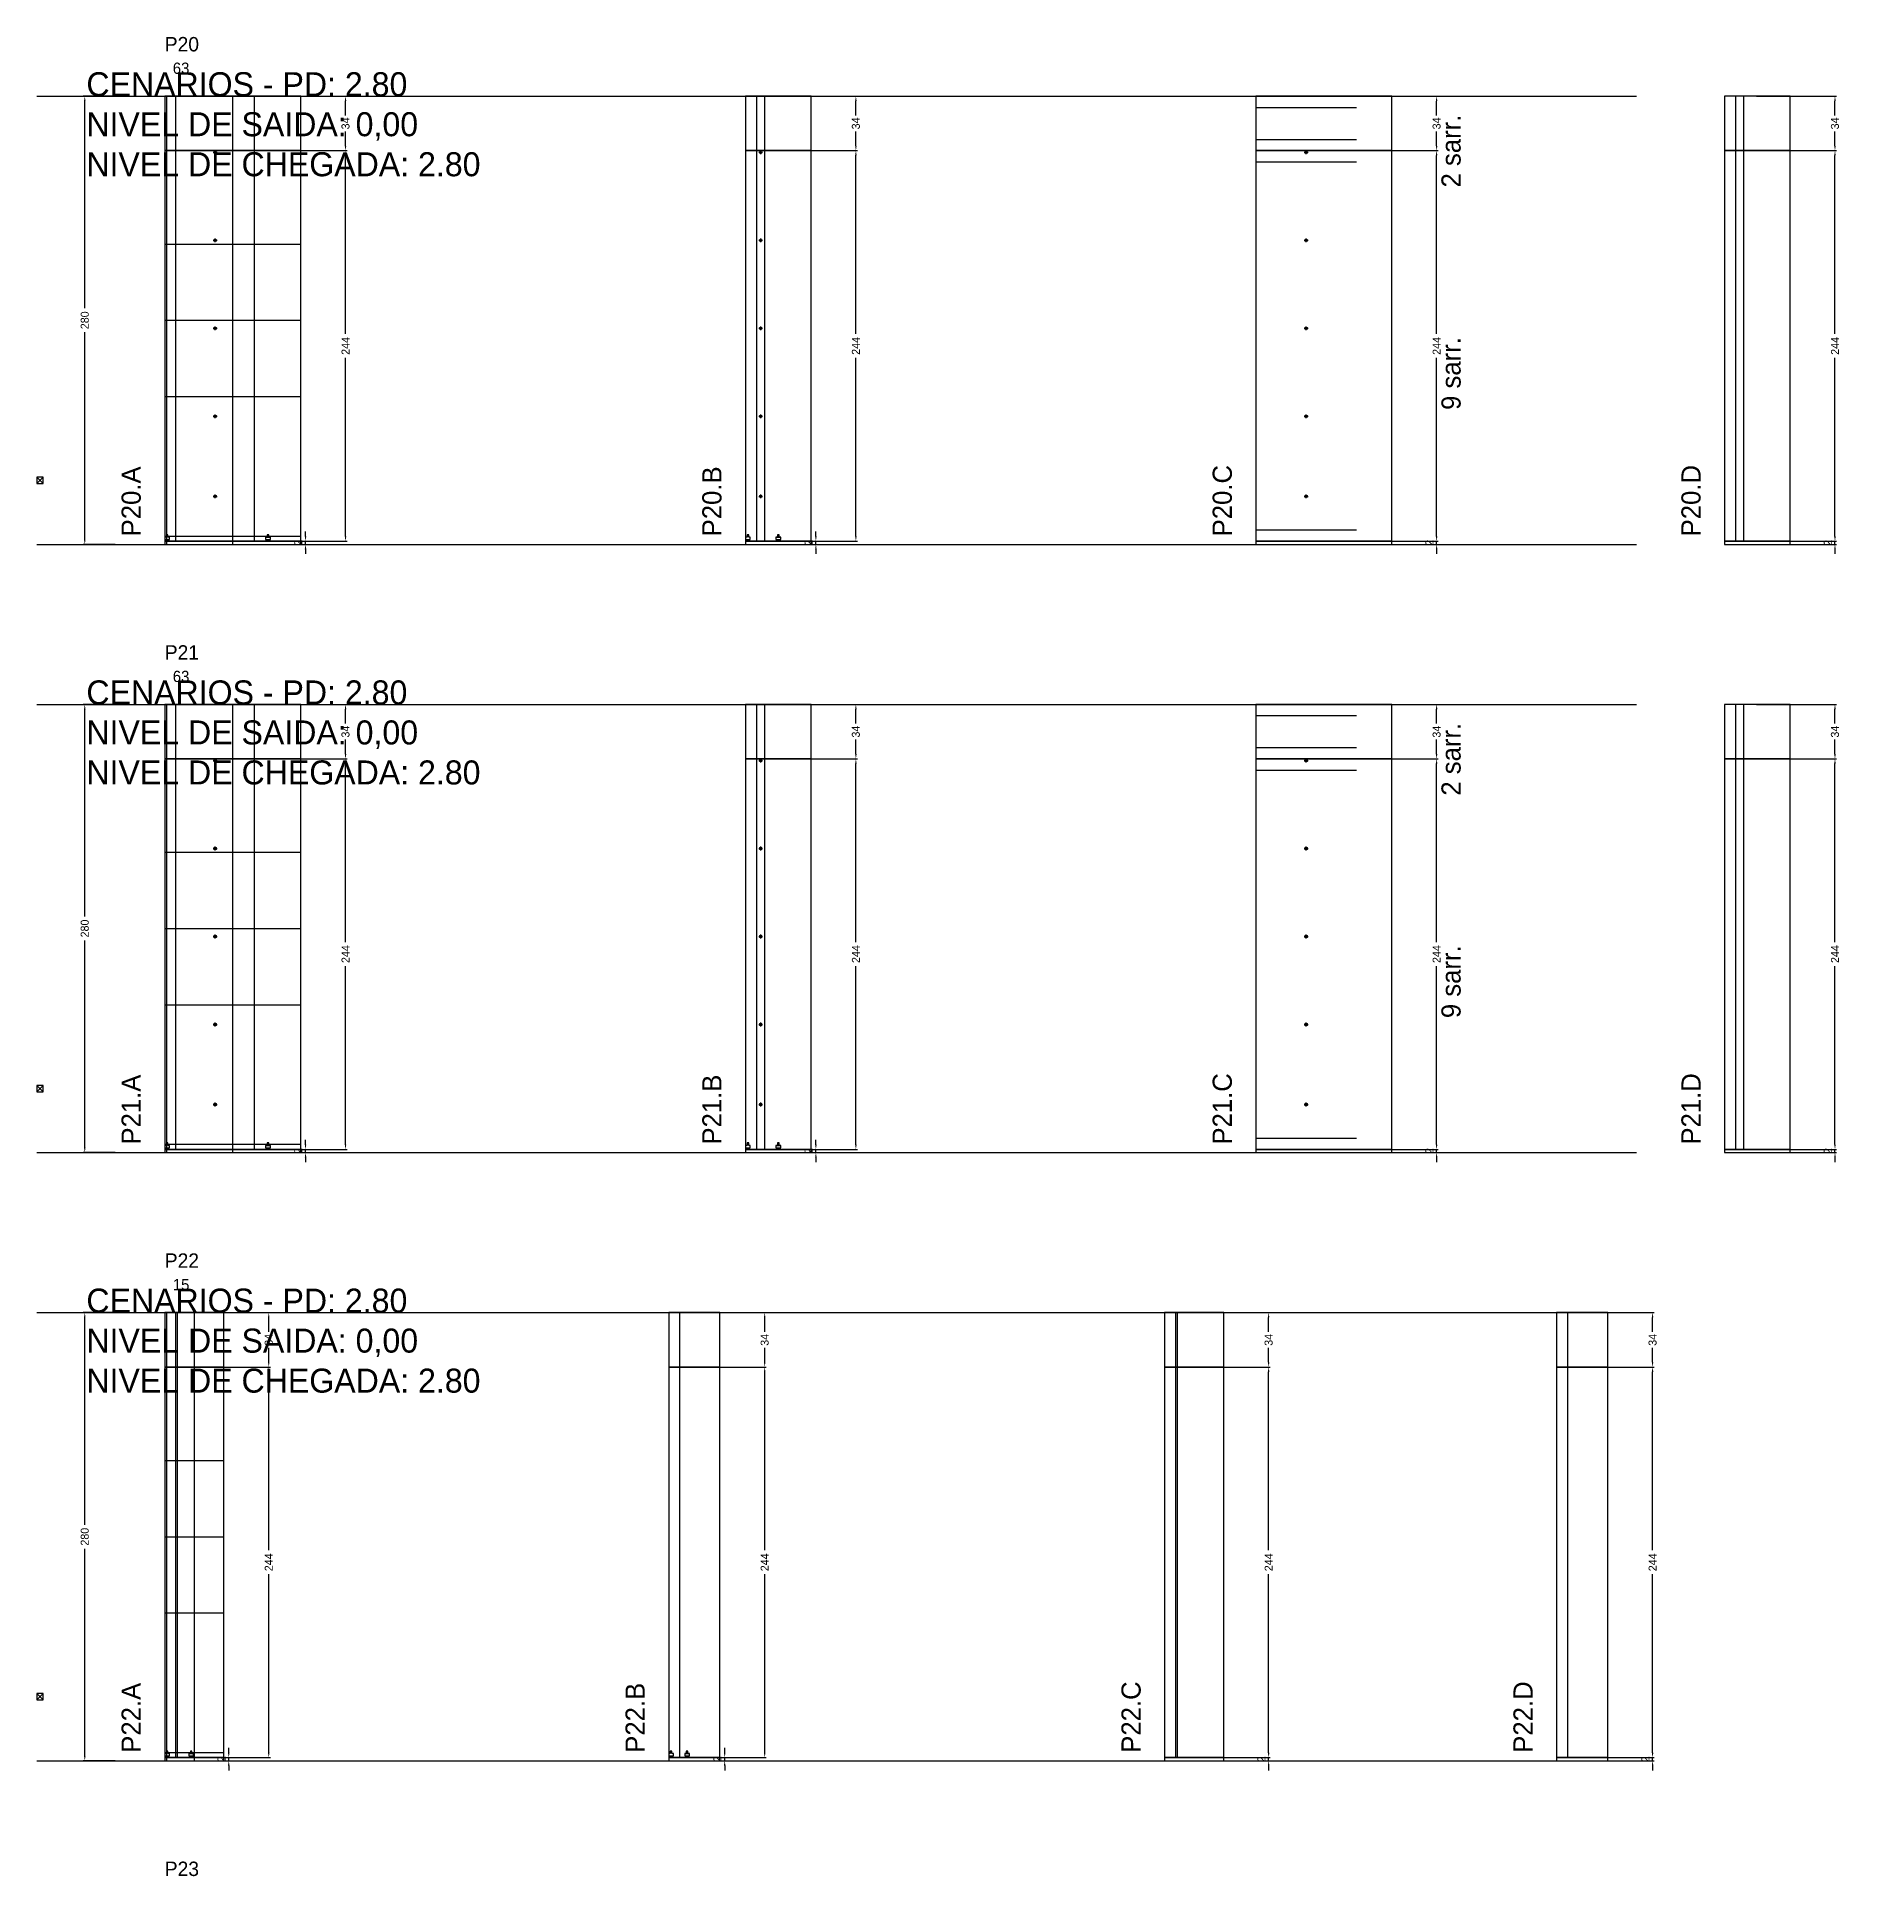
# Model space of a CAD drawing. Header units: centimetres. Extents: x -8500 to 4118, y -39526 to 295.
# Drawn here: x -7000 to -5873, y -8432 to -7283 of the extents above; entities that cross this region are included whole.
import ezdxf

# ---------------------------------------------------------------- set-up
doc = ezdxf.new("R2010")
doc.units = ezdxf.units.CM
doc.linetypes.add('DASHED', pattern=[2, -2])
for name, color, linetype in [('CHAPA', 140, 'Continuous'), ('COTA', 241, 'Continuous'), ('COTAS FURACAO', 16, 'Continuous'), ('Madeira', 30, 'Continuous'), ('MEIO_PONT', 160, 'Continuous'), ('NOMENCLATURA', 7, 'Continuous'), ('Nível', 160, 'Continuous'), ('Painéis', 200, 'Continuous'), ('Perfil Metálico', 150, 'Continuous'), ('SARR_2.2x7', 40, 'Continuous'), ('SARRAFO DE PRESSAO', 200, 'Continuous'), ('texto', 7, 'Continuous'), ('TEXTO_GERAL', 7, 'Continuous')]:
    doc.layers.add(name, color=color, linetype=linetype)
doc.dimstyles.new('PAINEL-NOVA', dxfattribs={"dimtxt": 5, "dimasz": 3, "dimexe": 1, "dimexo": 1, "dimgap": 1, "dimtad": 1, "dimcen": 2.5, "dimazin": 3, "dimtfac": 1, "dimtmove": 0, "dimatfit": 3})

# ---------------------------------------------------------------- blocks, each defined once
blk = doc.blocks.new('_CLOSEDFILLED')
at = {"color": 0, "linetype": 'BYBLOCK'}
blk.add_solid([(-1, 0.16), (0, 0), (-1, -0.16)], dxfattribs=at)
blk = doc.blocks.new('*D495')
for p, q in [((-6951, -7320), (-6971, -7320)), ((-6970, -7452.5), (-6970, -7323)), ((-6970, -7597), (-6970, -7467.5)), ((-6951, -7600), (-6971, -7600))]:
    blk.add_line(p, q)
at = {"layer": 'Defpoints'}
for p in [(-6950, -7320), (-6970, -7600), (-6950, -7600)]:
    blk.add_point(p, dxfattribs=at)
at = {"layer": 'COTA', "xscale": 3, "yscale": 3}
for p, rotation in [((-6970, -7320), 90), ((-6970, -7600), 270)]:
    blk.add_blockref('_CLOSEDFILLED', p, dxfattribs=dict(at, rotation=rotation))
at = {"layer": 'COTA', "insert": (-6970, -7460), "char_height": 5, "attachment_point": 5, "rotation": 90}
blk.add_mtext('280', dxfattribs=at)
blk = doc.blocks.new('MULDURA')
at = {"layer": 'Paineis'}
for p, q in [((0, 0), (4, 4)), ((4, 0), (0, 4))]:
    blk.add_line(p, q, dxfattribs=at)
blk.add_lwpolyline([(0, 0), (4, 0), (4, 4), (0, 4)], close=True, dxfattribs=at)
blk = doc.blocks.new('*D497')
for p, q in [((-6856, -7354), (-6806, -7354)), ((-6807, -7468.5), (-6807, -7357)), ((-6807, -7595), (-6807, -7483.5)), ((-6856, -7598), (-6806, -7598))]:
    blk.add_line(p, q)
at = {"layer": 'Defpoints'}
for p in [(-6857, -7354), (-6857, -7598), (-6807, -7598)]:
    blk.add_point(p, dxfattribs=at)
at = {"layer": 'COTA', "xscale": 3, "yscale": 3}
for p, rotation in [((-6807, -7354), 90), ((-6807, -7598), 270)]:
    blk.add_blockref('_CLOSEDFILLED', p, dxfattribs=dict(at, rotation=rotation))
at = {"layer": 'COTA', "insert": (-6807, -7476), "char_height": 5, "attachment_point": 5, "rotation": 90}
blk.add_mtext('244', dxfattribs=at)
blk = doc.blocks.new('*D498')
for p, q in [((-6856, -7320), (-6806, -7320)), ((-6807, -7332), (-6807, -7323)), ((-6807, -7351), (-6807, -7342)), ((-6856, -7354), (-6806, -7354))]:
    blk.add_line(p, q)
at = {"layer": 'Defpoints'}
for p in [(-6857, -7320), (-6857, -7354), (-6807, -7354)]:
    blk.add_point(p, dxfattribs=at)
at = {"layer": 'COTA', "xscale": 3, "yscale": 3}
for p, rotation in [((-6807, -7320), 90), ((-6807, -7354), 270)]:
    blk.add_blockref('_CLOSEDFILLED', p, dxfattribs=dict(at, rotation=rotation))
at = {"layer": 'COTA', "insert": (-6807, -7337), "char_height": 5, "attachment_point": 5, "rotation": 90}
blk.add_mtext('34', dxfattribs=at)
blk = doc.blocks.new('SLIPTEE')
at = {"layer": 'Paineis'}
blk.add_lwpolyline([(0, 0), (3, 0), (3, 1.5), (2, 1.5), (2, 3), (1, 3), (1, 1.5), (0, 1.5)], close=True, dxfattribs=at)
blk = doc.blocks.new('SLIPTDD')
at = {"layer": 'Paineis'}
blk.add_line((0, 1.5), (3, 1.5), dxfattribs=at)
blk.add_lwpolyline([(0, 0), (3, 0), (3, 1.5), (2, 1.5), (2, 3), (1, 3), (1, 1.5), (0, 1.5)], close=True, dxfattribs=at)
blk = doc.blocks.new('furacao')
at = {"layer": 'COTAS FURACAO'}
for p, q in [((-1.2, 0), (1.2, 0)), ((0, -1.2), (0, 1.2))]:
    blk.add_line(p, q, dxfattribs=at)
blk.add_circle((0, 0), 0.8, dxfattribs=at)
blk = doc.blocks.new('*D500')
for p, q in [((-6537, -7354), (-6487, -7354)), ((-6488, -7468.5), (-6488, -7357)), ((-6488, -7595), (-6488, -7483.5)), ((-6537, -7598), (-6487, -7598))]:
    blk.add_line(p, q)
at = {"layer": 'Defpoints'}
for p in [(-6538, -7354), (-6538, -7598), (-6488, -7598)]:
    blk.add_point(p, dxfattribs=at)
at = {"layer": 'COTA', "xscale": 3, "yscale": 3}
for p, rotation in [((-6488, -7354), 90), ((-6488, -7598), 270)]:
    blk.add_blockref('_CLOSEDFILLED', p, dxfattribs=dict(at, rotation=rotation))
at = {"layer": 'COTA', "insert": (-6488, -7476), "char_height": 5, "attachment_point": 5, "rotation": 90}
blk.add_mtext('244', dxfattribs=at)
blk = doc.blocks.new('*D501')
for p, q in [((-6537, -7320), (-6487, -7320)), ((-6488, -7332), (-6488, -7323)), ((-6488, -7351), (-6488, -7342)), ((-6537, -7354), (-6487, -7354))]:
    blk.add_line(p, q)
at = {"layer": 'Defpoints'}
for p in [(-6538, -7320), (-6538, -7354), (-6488, -7354)]:
    blk.add_point(p, dxfattribs=at)
at = {"layer": 'COTA', "xscale": 3, "yscale": 3}
for p, rotation in [((-6488, -7320), 90), ((-6488, -7354), 270)]:
    blk.add_blockref('_CLOSEDFILLED', p, dxfattribs=dict(at, rotation=rotation))
at = {"layer": 'COTA', "insert": (-6488, -7337), "char_height": 5, "attachment_point": 5, "rotation": 90}
blk.add_mtext('34', dxfattribs=at)
blk = doc.blocks.new('*D503')
for p, q in [((-6174, -7354), (-6124, -7354)), ((-6125, -7468.5), (-6125, -7357)), ((-6125, -7595), (-6125, -7483.5)), ((-6174, -7598), (-6124, -7598))]:
    blk.add_line(p, q)
at = {"layer": 'Defpoints'}
for p in [(-6175, -7354), (-6175, -7598), (-6125, -7598)]:
    blk.add_point(p, dxfattribs=at)
at = {"layer": 'COTA', "xscale": 3, "yscale": 3}
for p, rotation in [((-6125, -7354), 90), ((-6125, -7598), 270)]:
    blk.add_blockref('_CLOSEDFILLED', p, dxfattribs=dict(at, rotation=rotation))
at = {"layer": 'COTA', "insert": (-6125, -7476), "char_height": 5, "attachment_point": 5, "rotation": 90}
blk.add_mtext('244', dxfattribs=at)
blk = doc.blocks.new('*D504')
for p, q in [((-6174, -7320), (-6124, -7320)), ((-6125, -7332), (-6125, -7323)), ((-6125, -7351), (-6125, -7342)), ((-6174, -7354), (-6124, -7354))]:
    blk.add_line(p, q)
at = {"layer": 'Defpoints'}
for p in [(-6175, -7320), (-6175, -7354), (-6125, -7354)]:
    blk.add_point(p, dxfattribs=at)
at = {"layer": 'COTA', "xscale": 3, "yscale": 3}
for p, rotation in [((-6125, -7320), 90), ((-6125, -7354), 270)]:
    blk.add_blockref('_CLOSEDFILLED', p, dxfattribs=dict(at, rotation=rotation))
at = {"layer": 'COTA', "insert": (-6125, -7337), "char_height": 5, "attachment_point": 5, "rotation": 90}
blk.add_mtext('34', dxfattribs=at)
blk = doc.blocks.new('*D506')
for p, q in [((-5925, -7354), (-5875, -7354)), ((-5876, -7468.5), (-5876, -7357)), ((-5876, -7595), (-5876, -7483.5)), ((-5925, -7598), (-5875, -7598))]:
    blk.add_line(p, q)
at = {"layer": 'Defpoints'}
for p in [(-5926, -7354), (-5926, -7598), (-5876, -7598)]:
    blk.add_point(p, dxfattribs=at)
at = {"layer": 'COTA', "xscale": 3, "yscale": 3}
for p, rotation in [((-5876, -7354), 90), ((-5876, -7598), 270)]:
    blk.add_blockref('_CLOSEDFILLED', p, dxfattribs=dict(at, rotation=rotation))
at = {"layer": 'COTA', "insert": (-5876, -7476), "char_height": 5, "attachment_point": 5, "rotation": 90}
blk.add_mtext('244', dxfattribs=at)
blk = doc.blocks.new('*D507')
for p, q in [((-5925, -7320), (-5875, -7320)), ((-5876, -7332), (-5876, -7323)), ((-5876, -7351), (-5876, -7342)), ((-5925, -7354), (-5875, -7354))]:
    blk.add_line(p, q)
at = {"layer": 'Defpoints'}
for p in [(-5926, -7320), (-5926, -7354), (-5876, -7354)]:
    blk.add_point(p, dxfattribs=at)
at = {"layer": 'COTA', "xscale": 3, "yscale": 3}
for p, rotation in [((-5876, -7320), 90), ((-5876, -7354), 270)]:
    blk.add_blockref('_CLOSEDFILLED', p, dxfattribs=dict(at, rotation=rotation))
at = {"layer": 'COTA', "insert": (-5876, -7337), "char_height": 5, "attachment_point": 5, "rotation": 90}
blk.add_mtext('34', dxfattribs=at)
blk = doc.blocks.new('*D521')
for p, q in [((-6951, -7700), (-6971, -7700)), ((-6970, -7832.5), (-6970, -7703)), ((-6970, -7977), (-6970, -7847.5)), ((-6951, -7980), (-6971, -7980))]:
    blk.add_line(p, q)
at = {"layer": 'Defpoints'}
for p in [(-6950, -7700), (-6970, -7980), (-6950, -7980)]:
    blk.add_point(p, dxfattribs=at)
at = {"layer": 'COTA', "xscale": 3, "yscale": 3}
for p, rotation in [((-6970, -7700), 90), ((-6970, -7980), 270)]:
    blk.add_blockref('_CLOSEDFILLED', p, dxfattribs=dict(at, rotation=rotation))
at = {"layer": 'COTA', "insert": (-6970, -7840), "char_height": 5, "attachment_point": 5, "rotation": 90}
blk.add_mtext('280', dxfattribs=at)
blk = doc.blocks.new('*D523')
for p, q in [((-6856, -7734), (-6806, -7734)), ((-6807, -7848.5), (-6807, -7737)), ((-6807, -7975), (-6807, -7863.5)), ((-6856, -7978), (-6806, -7978))]:
    blk.add_line(p, q)
at = {"layer": 'Defpoints'}
for p in [(-6857, -7734), (-6857, -7978), (-6807, -7978)]:
    blk.add_point(p, dxfattribs=at)
at = {"layer": 'COTA', "xscale": 3, "yscale": 3}
for p, rotation in [((-6807, -7734), 90), ((-6807, -7978), 270)]:
    blk.add_blockref('_CLOSEDFILLED', p, dxfattribs=dict(at, rotation=rotation))
at = {"layer": 'COTA', "insert": (-6807, -7856), "char_height": 5, "attachment_point": 5, "rotation": 90}
blk.add_mtext('244', dxfattribs=at)
blk = doc.blocks.new('*D524')
for p, q in [((-6856, -7700), (-6806, -7700)), ((-6807, -7712), (-6807, -7703)), ((-6807, -7731), (-6807, -7722)), ((-6856, -7734), (-6806, -7734))]:
    blk.add_line(p, q)
at = {"layer": 'Defpoints'}
for p in [(-6857, -7700), (-6857, -7734), (-6807, -7734)]:
    blk.add_point(p, dxfattribs=at)
at = {"layer": 'COTA', "xscale": 3, "yscale": 3}
for p, rotation in [((-6807, -7700), 90), ((-6807, -7734), 270)]:
    blk.add_blockref('_CLOSEDFILLED', p, dxfattribs=dict(at, rotation=rotation))
at = {"layer": 'COTA', "insert": (-6807, -7717), "char_height": 5, "attachment_point": 5, "rotation": 90}
blk.add_mtext('34', dxfattribs=at)
blk = doc.blocks.new('*D526')
for p, q in [((-6537, -7734), (-6487, -7734)), ((-6488, -7848.5), (-6488, -7737)), ((-6488, -7975), (-6488, -7863.5)), ((-6537, -7978), (-6487, -7978))]:
    blk.add_line(p, q)
at = {"layer": 'Defpoints'}
for p in [(-6538, -7734), (-6538, -7978), (-6488, -7978)]:
    blk.add_point(p, dxfattribs=at)
at = {"layer": 'COTA', "xscale": 3, "yscale": 3}
for p, rotation in [((-6488, -7734), 90), ((-6488, -7978), 270)]:
    blk.add_blockref('_CLOSEDFILLED', p, dxfattribs=dict(at, rotation=rotation))
at = {"layer": 'COTA', "insert": (-6488, -7856), "char_height": 5, "attachment_point": 5, "rotation": 90}
blk.add_mtext('244', dxfattribs=at)
blk = doc.blocks.new('*D527')
for p, q in [((-6537, -7700), (-6487, -7700)), ((-6488, -7712), (-6488, -7703)), ((-6488, -7731), (-6488, -7722)), ((-6537, -7734), (-6487, -7734))]:
    blk.add_line(p, q)
at = {"layer": 'Defpoints'}
for p in [(-6538, -7700), (-6538, -7734), (-6488, -7734)]:
    blk.add_point(p, dxfattribs=at)
at = {"layer": 'COTA', "xscale": 3, "yscale": 3}
for p, rotation in [((-6488, -7700), 90), ((-6488, -7734), 270)]:
    blk.add_blockref('_CLOSEDFILLED', p, dxfattribs=dict(at, rotation=rotation))
at = {"layer": 'COTA', "insert": (-6488, -7717), "char_height": 5, "attachment_point": 5, "rotation": 90}
blk.add_mtext('34', dxfattribs=at)
blk = doc.blocks.new('*D529')
for p, q in [((-6174, -7734), (-6124, -7734)), ((-6125, -7848.5), (-6125, -7737)), ((-6125, -7975), (-6125, -7863.5)), ((-6174, -7978), (-6124, -7978))]:
    blk.add_line(p, q)
at = {"layer": 'Defpoints'}
for p in [(-6175, -7734), (-6175, -7978), (-6125, -7978)]:
    blk.add_point(p, dxfattribs=at)
at = {"layer": 'COTA', "xscale": 3, "yscale": 3}
for p, rotation in [((-6125, -7734), 90), ((-6125, -7978), 270)]:
    blk.add_blockref('_CLOSEDFILLED', p, dxfattribs=dict(at, rotation=rotation))
at = {"layer": 'COTA', "insert": (-6125, -7856), "char_height": 5, "attachment_point": 5, "rotation": 90}
blk.add_mtext('244', dxfattribs=at)
blk = doc.blocks.new('*D530')
for p, q in [((-6174, -7700), (-6124, -7700)), ((-6125, -7712), (-6125, -7703)), ((-6125, -7731), (-6125, -7722)), ((-6174, -7734), (-6124, -7734))]:
    blk.add_line(p, q)
at = {"layer": 'Defpoints'}
for p in [(-6175, -7700), (-6175, -7734), (-6125, -7734)]:
    blk.add_point(p, dxfattribs=at)
at = {"layer": 'COTA', "xscale": 3, "yscale": 3}
for p, rotation in [((-6125, -7700), 90), ((-6125, -7734), 270)]:
    blk.add_blockref('_CLOSEDFILLED', p, dxfattribs=dict(at, rotation=rotation))
at = {"layer": 'COTA', "insert": (-6125, -7717), "char_height": 5, "attachment_point": 5, "rotation": 90}
blk.add_mtext('34', dxfattribs=at)
blk = doc.blocks.new('*D532')
for p, q in [((-5925, -7734), (-5875, -7734)), ((-5876, -7848.5), (-5876, -7737)), ((-5876, -7975), (-5876, -7863.5)), ((-5925, -7978), (-5875, -7978))]:
    blk.add_line(p, q)
at = {"layer": 'Defpoints'}
for p in [(-5926, -7734), (-5926, -7978), (-5876, -7978)]:
    blk.add_point(p, dxfattribs=at)
at = {"layer": 'COTA', "xscale": 3, "yscale": 3}
for p, rotation in [((-5876, -7734), 90), ((-5876, -7978), 270)]:
    blk.add_blockref('_CLOSEDFILLED', p, dxfattribs=dict(at, rotation=rotation))
at = {"layer": 'COTA', "insert": (-5876, -7856), "char_height": 5, "attachment_point": 5, "rotation": 90}
blk.add_mtext('244', dxfattribs=at)
blk = doc.blocks.new('*D533')
for p, q in [((-5925, -7700), (-5875, -7700)), ((-5876, -7712), (-5876, -7703)), ((-5876, -7731), (-5876, -7722)), ((-5925, -7734), (-5875, -7734))]:
    blk.add_line(p, q)
at = {"layer": 'Defpoints'}
for p in [(-5926, -7700), (-5926, -7734), (-5876, -7734)]:
    blk.add_point(p, dxfattribs=at)
at = {"layer": 'COTA', "xscale": 3, "yscale": 3}
for p, rotation in [((-5876, -7700), 90), ((-5876, -7734), 270)]:
    blk.add_blockref('_CLOSEDFILLED', p, dxfattribs=dict(at, rotation=rotation))
at = {"layer": 'COTA', "insert": (-5876, -7717), "char_height": 5, "attachment_point": 5, "rotation": 90}
blk.add_mtext('34', dxfattribs=at)
blk = doc.blocks.new('*D547')
for p, q in [((-6951, -8080), (-6971, -8080)), ((-6970, -8212.5), (-6970, -8083)), ((-6970, -8357), (-6970, -8227.5)), ((-6951, -8360), (-6971, -8360))]:
    blk.add_line(p, q)
at = {"layer": 'Defpoints'}
for p in [(-6950, -8080), (-6970, -8360), (-6950, -8360)]:
    blk.add_point(p, dxfattribs=at)
at = {"layer": 'COTA', "xscale": 3, "yscale": 3}
for p, rotation in [((-6970, -8080), 90), ((-6970, -8360), 270)]:
    blk.add_blockref('_CLOSEDFILLED', p, dxfattribs=dict(at, rotation=rotation))
at = {"layer": 'COTA', "insert": (-6970, -8220), "char_height": 5, "attachment_point": 5, "rotation": 90}
blk.add_mtext('280', dxfattribs=at)
blk = doc.blocks.new('*D549')
for p, q in [((-6904, -8114), (-6854, -8114)), ((-6855, -8228.5), (-6855, -8117)), ((-6855, -8355), (-6855, -8243.5)), ((-6904, -8358), (-6854, -8358))]:
    blk.add_line(p, q)
at = {"layer": 'Defpoints'}
for p in [(-6905, -8114), (-6905, -8358), (-6855, -8358)]:
    blk.add_point(p, dxfattribs=at)
at = {"layer": 'COTA', "xscale": 3, "yscale": 3}
for p, rotation in [((-6855, -8114), 90), ((-6855, -8358), 270)]:
    blk.add_blockref('_CLOSEDFILLED', p, dxfattribs=dict(at, rotation=rotation))
at = {"layer": 'COTA', "insert": (-6855, -8236), "char_height": 5, "attachment_point": 5, "rotation": 90}
blk.add_mtext('244', dxfattribs=at)
blk = doc.blocks.new('*D550')
for p, q in [((-6904, -8080), (-6854, -8080)), ((-6855, -8092), (-6855, -8083)), ((-6855, -8111), (-6855, -8102)), ((-6904, -8114), (-6854, -8114))]:
    blk.add_line(p, q)
at = {"layer": 'Defpoints'}
for p in [(-6905, -8080), (-6905, -8114), (-6855, -8114)]:
    blk.add_point(p, dxfattribs=at)
at = {"layer": 'COTA', "xscale": 3, "yscale": 3}
for p, rotation in [((-6855, -8080), 90), ((-6855, -8114), 270)]:
    blk.add_blockref('_CLOSEDFILLED', p, dxfattribs=dict(at, rotation=rotation))
at = {"layer": 'COTA', "insert": (-6855, -8097), "char_height": 5, "attachment_point": 5, "rotation": 90}
blk.add_mtext('34', dxfattribs=at)
blk = doc.blocks.new('*D552')
for p, q in [((-6594, -8114), (-6544, -8114)), ((-6545, -8228.5), (-6545, -8117)), ((-6545, -8355), (-6545, -8243.5)), ((-6594, -8358), (-6544, -8358))]:
    blk.add_line(p, q)
at = {"layer": 'Defpoints'}
for p in [(-6595, -8114), (-6595, -8358), (-6545, -8358)]:
    blk.add_point(p, dxfattribs=at)
at = {"layer": 'COTA', "xscale": 3, "yscale": 3}
for p, rotation in [((-6545, -8114), 90), ((-6545, -8358), 270)]:
    blk.add_blockref('_CLOSEDFILLED', p, dxfattribs=dict(at, rotation=rotation))
at = {"layer": 'COTA', "insert": (-6545, -8236), "char_height": 5, "attachment_point": 5, "rotation": 90}
blk.add_mtext('244', dxfattribs=at)
blk = doc.blocks.new('*D553')
for p, q in [((-6594, -8080), (-6544, -8080)), ((-6545, -8092), (-6545, -8083)), ((-6545, -8111), (-6545, -8102)), ((-6594, -8114), (-6544, -8114))]:
    blk.add_line(p, q)
at = {"layer": 'Defpoints'}
for p in [(-6595, -8080), (-6595, -8114), (-6545, -8114)]:
    blk.add_point(p, dxfattribs=at)
at = {"layer": 'COTA', "xscale": 3, "yscale": 3}
for p, rotation in [((-6545, -8080), 90), ((-6545, -8114), 270)]:
    blk.add_blockref('_CLOSEDFILLED', p, dxfattribs=dict(at, rotation=rotation))
at = {"layer": 'COTA', "insert": (-6545, -8097), "char_height": 5, "attachment_point": 5, "rotation": 90}
blk.add_mtext('34', dxfattribs=at)
blk = doc.blocks.new('*D555')
for p, q in [((-6279, -8114), (-6229, -8114)), ((-6230, -8228.5), (-6230, -8117)), ((-6230, -8355), (-6230, -8243.5)), ((-6279, -8358), (-6229, -8358))]:
    blk.add_line(p, q)
at = {"layer": 'Defpoints'}
for p in [(-6280, -8114), (-6280, -8358), (-6230, -8358)]:
    blk.add_point(p, dxfattribs=at)
at = {"layer": 'COTA', "xscale": 3, "yscale": 3}
for p, rotation in [((-6230, -8114), 90), ((-6230, -8358), 270)]:
    blk.add_blockref('_CLOSEDFILLED', p, dxfattribs=dict(at, rotation=rotation))
at = {"layer": 'COTA', "insert": (-6230, -8236), "char_height": 5, "attachment_point": 5, "rotation": 90}
blk.add_mtext('244', dxfattribs=at)
blk = doc.blocks.new('*D556')
for p, q in [((-6279, -8080), (-6229, -8080)), ((-6230, -8092), (-6230, -8083)), ((-6230, -8111), (-6230, -8102)), ((-6279, -8114), (-6229, -8114))]:
    blk.add_line(p, q)
at = {"layer": 'Defpoints'}
for p in [(-6280, -8080), (-6280, -8114), (-6230, -8114)]:
    blk.add_point(p, dxfattribs=at)
at = {"layer": 'COTA', "xscale": 3, "yscale": 3}
for p, rotation in [((-6230, -8080), 90), ((-6230, -8114), 270)]:
    blk.add_blockref('_CLOSEDFILLED', p, dxfattribs=dict(at, rotation=rotation))
at = {"layer": 'COTA', "insert": (-6230, -8097), "char_height": 5, "attachment_point": 5, "rotation": 90}
blk.add_mtext('34', dxfattribs=at)
blk = doc.blocks.new('*D558')
for p, q in [((-6039, -8114), (-5989, -8114)), ((-5990, -8228.5), (-5990, -8117)), ((-5990, -8355), (-5990, -8243.5)), ((-6039, -8358), (-5989, -8358))]:
    blk.add_line(p, q)
at = {"layer": 'Defpoints'}
for p in [(-6040, -8114), (-6040, -8358), (-5990, -8358)]:
    blk.add_point(p, dxfattribs=at)
at = {"layer": 'COTA', "xscale": 3, "yscale": 3}
for p, rotation in [((-5990, -8114), 90), ((-5990, -8358), 270)]:
    blk.add_blockref('_CLOSEDFILLED', p, dxfattribs=dict(at, rotation=rotation))
at = {"layer": 'COTA', "insert": (-5990, -8236), "char_height": 5, "attachment_point": 5, "rotation": 90}
blk.add_mtext('244', dxfattribs=at)
blk = doc.blocks.new('*D559')
for p, q in [((-6039, -8080), (-5989, -8080)), ((-5990, -8092), (-5990, -8083)), ((-5990, -8111), (-5990, -8102)), ((-6039, -8114), (-5989, -8114))]:
    blk.add_line(p, q)
at = {"layer": 'Defpoints'}
for p in [(-6040, -8080), (-6040, -8114), (-5990, -8114)]:
    blk.add_point(p, dxfattribs=at)
at = {"layer": 'COTA', "xscale": 3, "yscale": 3}
for p, rotation in [((-5990, -8080), 90), ((-5990, -8114), 270)]:
    blk.add_blockref('_CLOSEDFILLED', p, dxfattribs=dict(at, rotation=rotation))
at = {"layer": 'COTA', "insert": (-5990, -8097), "char_height": 5, "attachment_point": 5, "rotation": 90}
blk.add_mtext('34', dxfattribs=at)

msp = doc.modelspace()

# ---------------------------------------------------------------- linework, layer by layer
at = {"layer": 'CHAPA'}
for points in [[(-6920, -7600), (-6918.8, -7600), (-6918.8, -7320), (-6920, -7320)], [(-6920, -7980), (-6918.8, -7980), (-6918.8, -7700), (-6920, -7700)], [(-6920, -8360), (-6918.8, -8360), (-6918.8, -8080), (-6920, -8080)]]:
    msp.add_lwpolyline(points, close=True, dxfattribs=at)
at = {"layer": 'Madeira'}
for points in [[(-6920, -7412.4), (-6835, -7412.4)], [(-6920, -7507.6), (-6835, -7507.6)], [(-6920, -7792.4), (-6835, -7792.4)], [(-6920, -7887.6), (-6835, -7887.6)], [(-6920, -8172.4), (-6883, -8172.4)], [(-6920, -8267.6), (-6883, -8267.6)]]:
    msp.add_lwpolyline(points, dxfattribs=at)
at = {"layer": 'MEIO_PONT'}
for points in [[(-6920, -7460), (-6835, -7460)], [(-6920, -7840), (-6835, -7840)], [(-6920, -8220), (-6883, -8220)]]:
    msp.add_lwpolyline(points, dxfattribs=at)
at = {"layer": 'Nível', "linetype": 'DASHED'}
for points in [[(-7000, -7320), (-6000, -7320)], [(-7000, -7600), (-6000, -7600)], [(-7000, -7700), (-6000, -7700)], [(-7000, -7980), (-6000, -7980)], [(-7000, -8080), (-6000, -8080)], [(-7000, -8360), (-6000, -8360)]]:
    msp.add_lwpolyline(points, dxfattribs=at)
at = {"layer": 'Painéis'}
for points in [[(-6920, -7354), (-6835, -7354), (-6835, -7320), (-6920, -7320)], [(-6920, -7600), (-6835, -7600), (-6835, -7320), (-6920, -7320)], [(-6557, -7354), (-6516, -7354), (-6516, -7320), (-6557, -7320)], [(-6238, -7354), (-6153, -7354), (-6153, -7320), (-6238, -7320)], [(-5945, -7354), (-5904, -7354), (-5904, -7320), (-5945, -7320)], [(-6920, -7598), (-6835, -7598), (-6835, -7354), (-6920, -7354)], [(-6557, -7598), (-6516, -7598), (-6516, -7354), (-6557, -7354)], [(-6238, -7598), (-6153, -7598), (-6153, -7354), (-6238, -7354)], [(-5945, -7598), (-5904, -7598), (-5904, -7354), (-5945, -7354)], [(-6920, -7600), (-6835, -7600), (-6835, -7598), (-6920, -7598)], [(-6557, -7600), (-6516, -7600), (-6516, -7598), (-6557, -7598)], [(-6238, -7600), (-6153, -7600), (-6153, -7598), (-6238, -7598)], [(-5945, -7600), (-5904, -7600), (-5904, -7598), (-5945, -7598)], [(-6920, -7734), (-6835, -7734), (-6835, -7700), (-6920, -7700)], [(-6920, -7980), (-6835, -7980), (-6835, -7700), (-6920, -7700)], [(-6557, -7734), (-6516, -7734), (-6516, -7700), (-6557, -7700)], [(-6238, -7734), (-6153, -7734), (-6153, -7700), (-6238, -7700)], [(-5945, -7734), (-5904, -7734), (-5904, -7700), (-5945, -7700)], [(-6920, -7978), (-6835, -7978), (-6835, -7734), (-6920, -7734)], [(-6557, -7978), (-6516, -7978), (-6516, -7734), (-6557, -7734)], [(-6238, -7978), (-6153, -7978), (-6153, -7734), (-6238, -7734)], [(-5945, -7978), (-5904, -7978), (-5904, -7734), (-5945, -7734)], [(-6920, -7980), (-6835, -7980), (-6835, -7978), (-6920, -7978)], [(-6557, -7980), (-6516, -7980), (-6516, -7978), (-6557, -7978)], [(-6238, -7980), (-6153, -7980), (-6153, -7978), (-6238, -7978)], [(-5945, -7980), (-5904, -7980), (-5904, -7978), (-5945, -7978)], [(-6920, -8114), (-6883, -8114), (-6883, -8080), (-6920, -8080)], [(-6920, -8360), (-6883, -8360), (-6883, -8080), (-6920, -8080)], [(-6605, -8114), (-6573, -8114), (-6573, -8080), (-6605, -8080)], [(-6295, -8114), (-6258, -8114), (-6258, -8080), (-6295, -8080)], [(-6050, -8114), (-6018, -8114), (-6018, -8080), (-6050, -8080)], [(-6920, -8358), (-6883, -8358), (-6883, -8114), (-6920, -8114)], [(-6605, -8358), (-6573, -8358), (-6573, -8114), (-6605, -8114)], [(-6295, -8358), (-6258, -8358), (-6258, -8114), (-6295, -8114)], [(-6050, -8358), (-6018, -8358), (-6018, -8114), (-6050, -8114)], [(-6920, -8360), (-6883, -8360), (-6883, -8358), (-6920, -8358)], [(-6605, -8360), (-6573, -8360), (-6573, -8358), (-6605, -8358)], [(-6295, -8360), (-6258, -8360), (-6258, -8358), (-6295, -8358)], [(-6050, -8360), (-6018, -8360), (-6018, -8358), (-6050, -8358)]]:
    msp.add_lwpolyline(points, close=True, dxfattribs=at)
at = {"layer": 'Perfil Metálico'}
for p, q in [((-6877.5, -7600), (-6877.5, -7320)), ((-6877.5, -7980), (-6877.5, -7700)), ((-6901.5, -8360), (-6901.5, -8080))]:
    msp.add_line(p, q, dxfattribs=at)
at = {"layer": 'SARR_2.2x7'}
for points in [[(-6913, -7354), (-6913, -7320)], [(-6864, -7354), (-6864, -7320)], [(-6550, -7354), (-6550, -7320)], [(-6545, -7354), (-6545, -7320)], [(-5938, -7354), (-5938, -7320)], [(-5933, -7354), (-5933, -7320)], [(-6238, -7327), (-6175, -7327)], [(-6238, -7347), (-6175, -7347)], [(-6238, -7361), (-6175, -7361)], [(-6238, -7591), (-6175, -7591)], [(-6913, -7734), (-6913, -7700)], [(-6864, -7734), (-6864, -7700)], [(-6550, -7734), (-6550, -7700)], [(-6545, -7734), (-6545, -7700)], [(-5938, -7734), (-5938, -7700)], [(-5933, -7734), (-5933, -7700)], [(-6238, -7707), (-6175, -7707)], [(-6238, -7727), (-6175, -7727)], [(-6238, -7741), (-6175, -7741)], [(-6238, -7971), (-6175, -7971)], [(-6913, -8114), (-6913, -8080)], [(-6912, -8114), (-6912, -8080)], [(-6598, -8114), (-6598, -8080)], [(-6598, -8114), (-6598, -8080)], [(-6288, -8114), (-6288, -8080)], [(-6287, -8114), (-6287, -8080)], [(-6043, -8114), (-6043, -8080)], [(-6043, -8114), (-6043, -8080)]]:
    msp.add_lwpolyline(points, dxfattribs=at)
at = {"layer": 'SARR_2.2x7', "linetype": 'DASHED'}
for points in [[(-6913, -7598), (-6913, -7354)], [(-6864, -7598), (-6864, -7354)], [(-6550, -7598), (-6550, -7354)], [(-6545, -7598), (-6545, -7354)], [(-5938, -7598), (-5938, -7354)], [(-5933, -7598), (-5933, -7354)], [(-6913, -7978), (-6913, -7734)], [(-6864, -7978), (-6864, -7734)], [(-6550, -7978), (-6550, -7734)], [(-6545, -7978), (-6545, -7734)], [(-5938, -7978), (-5938, -7734)], [(-5933, -7978), (-5933, -7734)], [(-6913, -8358), (-6913, -8114)], [(-6912, -8358), (-6912, -8114)], [(-6598, -8358), (-6598, -8114)], [(-6598, -8358), (-6598, -8114)], [(-6288, -8358), (-6288, -8114)], [(-6287, -8358), (-6287, -8114)], [(-6043, -8358), (-6043, -8114)], [(-6043, -8358), (-6043, -8114)]]:
    msp.add_lwpolyline(points, dxfattribs=at)
at = {"layer": 'SARRAFO DE PRESSAO'}
for points in [[(-6920, -7600), (-6835, -7600), (-6835, -7595), (-6920, -7595)], [(-6920, -7980), (-6835, -7980), (-6835, -7975), (-6920, -7975)], [(-6920, -8360), (-6883, -8360), (-6883, -8355), (-6920, -8355)]]:
    msp.add_lwpolyline(points, close=True, dxfattribs=at)

# ---------------------------------------------------------------- block references
at = {"layer": 'COTA'}
for name, p in [('furacao', (-6888.5, -7355)), ('furacao', (-6547.5, -7355)), ('furacao', (-6206.5, -7355)), ('furacao', (-6888.5, -7410)), ('furacao', (-6547.5, -7410)), ('furacao', (-6206.5, -7410)), ('furacao', (-6888.5, -7465)), ('furacao', (-6547.5, -7465)), ('furacao', (-6206.5, -7465)), ('furacao', (-6888.5, -7520)), ('furacao', (-6547.5, -7520)), ('furacao', (-6206.5, -7520)), ('MULDURA', (-7000, -7562)), ('furacao', (-6888.5, -7570)), ('furacao', (-6547.5, -7570)), ('furacao', (-6206.5, -7570)), ('SLIPTEE', (-6920, -7597)), ('SLIPTDD', (-6857, -7597)), ('SLIPTEE', (-6557, -7597)), ('SLIPTDD', (-6538, -7597)), ('furacao', (-6888.5, -7735)), ('furacao', (-6547.5, -7735)), ('furacao', (-6206.5, -7735)), ('furacao', (-6888.5, -7790)), ('furacao', (-6547.5, -7790)), ('furacao', (-6206.5, -7790)), ('furacao', (-6888.5, -7845)), ('furacao', (-6547.5, -7845)), ('furacao', (-6206.5, -7845)), ('furacao', (-6888.5, -7900)), ('furacao', (-6547.5, -7900)), ('furacao', (-6206.5, -7900)), ('MULDURA', (-7000, -7942)), ('furacao', (-6888.5, -7950)), ('furacao', (-6547.5, -7950)), ('furacao', (-6206.5, -7950)), ('SLIPTEE', (-6920, -7977)), ('SLIPTDD', (-6857, -7977)), ('SLIPTEE', (-6557, -7977)), ('SLIPTDD', (-6538, -7977)), ('MULDURA', (-7000, -8322)), ('SLIPTEE', (-6920, -8357)), ('SLIPTDD', (-6905, -8357)), ('SLIPTEE', (-6605, -8357)), ('SLIPTDD', (-6595, -8357))]:
    msp.add_blockref(name, p, dxfattribs=at)

# ---------------------------------------------------------------- texts
at = {"layer": 'NOMENCLATURA'}
for s, p in [('CENARIOS - PD: 2.80', (-6969, -7320)), ('NIVEL DE SAIDA: 0,00', (-6969, -7345)), ('NIVEL DE CHEGADA: 2.80', (-6969, -7370)), ('CENARIOS - PD: 2.80', (-6969, -7700)), ('NIVEL DE SAIDA: 0,00', (-6969, -7725)), ('NIVEL DE CHEGADA: 2.80', (-6969, -7750)), ('CENARIOS - PD: 2.80', (-6969, -8080)), ('NIVEL DE SAIDA: 0,00', (-6969, -8105)), ('NIVEL DE CHEGADA: 2.80', (-6969, -8130))]:
    msp.add_text(s, height=15, dxfattribs=at).set_placement(p)
for s, p in [('2 sarr.', (-6110, -7377)), ('9 sarr.', (-6110, -7516)), ('P20.A', (-6935, -7595)), ('P20.B', (-6572, -7595)), ('P20.C', (-6253, -7595)), ('P20.D', (-5960, -7595)), ('2 sarr.', (-6110, -7757)), ('9 sarr.', (-6110, -7896)), ('P21.A', (-6935, -7975)), ('P21.B', (-6572, -7975)), ('P21.C', (-6253, -7975)), ('P21.D', (-5960, -7975)), ('P22.A', (-6935, -8355)), ('P22.B', (-6620, -8355)), ('P22.C', (-6310, -8355)), ('P22.D', (-6065, -8355))]:
    msp.add_text(s, height=12, rotation=90, dxfattribs=at).set_placement(p)
at = {"layer": 'texto'}
for s, p in [('63', (-6915, -7306)), ('63', (-6915, -7686)), ('15', (-6915, -8066))]:
    msp.add_text(s, height=7, dxfattribs=at).set_placement(p)
at = {"layer": 'TEXTO_GERAL'}
for s, p in [('P20', (-6920, -7292)), ('P21', (-6920, -7672)), ('P22', (-6920, -8052)), ('P23', (-6920, -8432))]:
    msp.add_text(s, height=9, dxfattribs=at).set_placement(p)

# ---------------------------------------------------------------- dimensions: what is measured, and where the dimension line sits
at = {"layer": 'COTA'}
for base, p1, p2, picture, middle in [((-6970, -7600), (-6950, -7600), (-6950, -7320), '*D495', (-6970, -7460)), ((-6807, -7354), (-6857, -7354), (-6857, -7320), '*D498', (-6807, -7337)), ((-6488, -7354), (-6538, -7354), (-6538, -7320), '*D501', (-6488, -7337)), ((-6125, -7354), (-6175, -7354), (-6175, -7320), '*D504', (-6125, -7337)), ((-5876, -7354), (-5926, -7354), (-5926, -7320), '*D507', (-5876, -7337)), ((-6807, -7598), (-6857, -7598), (-6857, -7354), '*D497', (-6807, -7476)), ((-6488, -7598), (-6538, -7598), (-6538, -7354), '*D500', (-6488, -7476)), ((-6125, -7598), (-6175, -7598), (-6175, -7354), '*D503', (-6125, -7476)), ((-5876, -7598), (-5926, -7598), (-5926, -7354), '*D506', (-5876, -7476)), ((-6970, -7980), (-6950, -7980), (-6950, -7700), '*D521', (-6970, -7840)), ((-6807, -7734), (-6857, -7734), (-6857, -7700), '*D524', (-6807, -7717)), ((-6488, -7734), (-6538, -7734), (-6538, -7700), '*D527', (-6488, -7717)), ((-6125, -7734), (-6175, -7734), (-6175, -7700), '*D530', (-6125, -7717)), ((-5876, -7734), (-5926, -7734), (-5926, -7700), '*D533', (-5876, -7717)), ((-6807, -7978), (-6857, -7978), (-6857, -7734), '*D523', (-6807, -7856)), ((-6488, -7978), (-6538, -7978), (-6538, -7734), '*D526', (-6488, -7856)), ((-6125, -7978), (-6175, -7978), (-6175, -7734), '*D529', (-6125, -7856)), ((-5876, -7978), (-5926, -7978), (-5926, -7734), '*D532', (-5876, -7856)), ((-6970, -8360), (-6950, -8360), (-6950, -8080), '*D547', (-6970, -8220)), ((-6855, -8114), (-6905, -8114), (-6905, -8080), '*D550', (-6855, -8097)), ((-6545, -8114), (-6595, -8114), (-6595, -8080), '*D553', (-6545, -8097)), ((-6230, -8114), (-6280, -8114), (-6280, -8080), '*D556', (-6230, -8097)), ((-5990, -8114), (-6040, -8114), (-6040, -8080), '*D559', (-5990, -8097)), ((-6855, -8358), (-6905, -8358), (-6905, -8114), '*D549', (-6855, -8236)), ((-6545, -8358), (-6595, -8358), (-6595, -8114), '*D552', (-6545, -8236)), ((-6230, -8358), (-6280, -8358), (-6280, -8114), '*D555', (-6230, -8236)), ((-5990, -8358), (-6040, -8358), (-6040, -8114), '*D558', (-5990, -8236))]:
    dim = msp.add_linear_dim(base=base, p1=p1, p2=p2, angle=90, dimstyle='PAINEL-NOVA', dxfattribs=at)
    dim.commit()
    dim.dimension.update_dxf_attribs({"geometry": picture, "text_midpoint": middle})
for base, p1, p2 in [((-6832, -7600), (-6857, -7600), (-6857, -7598)), ((-6513, -7600), (-6538, -7600), (-6538, -7598)), ((-6125, -7600), (-6175, -7600), (-6175, -7598)), ((-5876, -7600), (-5926, -7600), (-5926, -7598)), ((-6832, -7980), (-6857, -7980), (-6857, -7978)), ((-6513, -7980), (-6538, -7980), (-6538, -7978)), ((-6125, -7980), (-6175, -7980), (-6175, -7978)), ((-5876, -7980), (-5926, -7980), (-5926, -7978)), ((-6880, -8360), (-6905, -8360), (-6905, -8358)), ((-6570, -8360), (-6595, -8360), (-6595, -8358)), ((-6230, -8360), (-6280, -8360), (-6280, -8358)), ((-5990, -8360), (-6040, -8360), (-6040, -8358))]:
    msp.add_linear_dim(base=base, p1=p1, p2=p2, angle=90, dimstyle='PAINEL-NOVA', dxfattribs=at).render()

doc.saveas('drawing.dxf')
